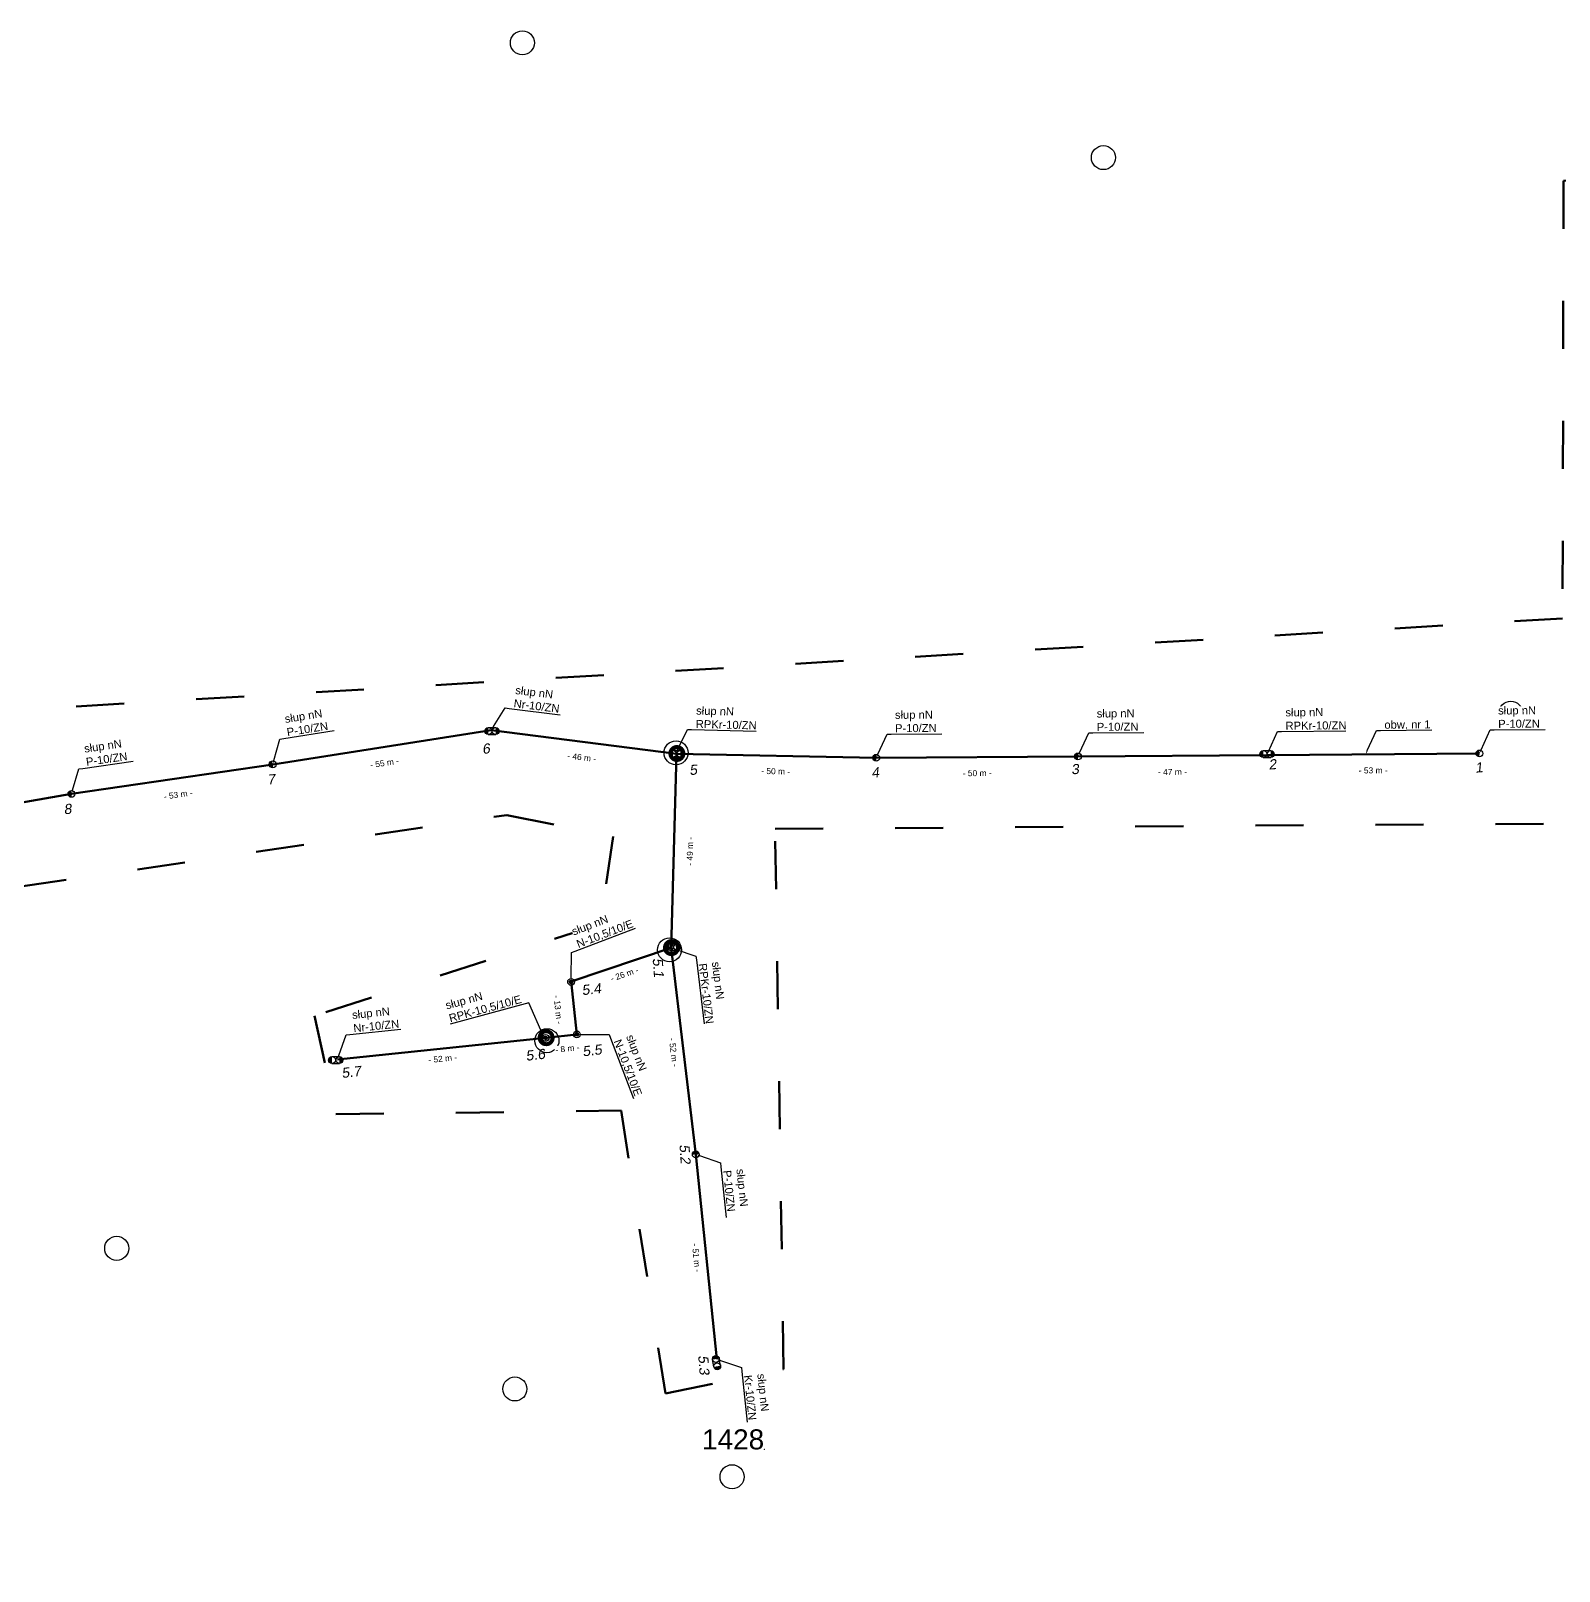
# Model space of a CAD drawing. Header units: metres. Extents: x 5772289 to 7530543, y 5762751 to 5793884.
# Drawn here: x 7526181 to 7526562.9, y 5786928.1 to 5787313.1 of the extents above; entities that cross this region are included whole.
import ezdxf
from ezdxf import colors
from ezdxf.entities.mleader import LeaderData, LeaderLine
from ezdxf.enums import TextEntityAlignment as Align
from ezdxf.math import Vec2, Vec3

# ---------------------------------------------------------------- set-up
doc = ezdxf.new("R2010")
doc.units = ezdxf.units.M
doc.linetypes.add('GCAD_ISO03W100', pattern=[30, 12, -18])
for name, color, linetype, lineweight in [('!tele', 30, 'Continuous', 50), ('!trafo', 6, 'GCAD_ISO03W100', 50), ('00_Mufa', 3, 'Continuous', 30), ('_numery', 7, 'Continuous', 40), ('trafo otwock2|Survey_Point_Text_Name', 7, 'Continuous', 0)]:
    doc.layers.add(name, color=color, linetype=linetype, lineweight=lineweight)
for name, color, linetype in [('_MM mufy', 3, 'Continuous'), ('_MM opisy', 7, 'Continuous'), ('_MM slupy', 5, 'Continuous'), ('DIM', 7, 'Continuous')]:
    doc.layers.add(name, color=color, linetype=linetype)
doc.styles.get("Standard").update_dxf_attribs({"font": 'arial.ttf'})
doc.dimstyles.new('opis linie', dxfattribs={"dimtxt": 1.5, "dimasz": 0.18, "dimexe": 0.18, "dimexo": 0.0625, "dimgap": 2.5, "dimtad": 4, "dimdec": 0, "dimzin": 0, "dimdsep": 46, "dimtxsty": 'Standard', "dimcen": 0.09, "dimse1": 1, "dimse2": 1, "dimsd1": 1, "dimsd2": 1, "dimclrt": 256, "dimadec": 0, "dimazin": 0, "dimtfac": 1, "dimtdec": 0, "dimtofl": 0, "dimtmove": 0, "dimatfit": 3, "dimfxl": 1, "dimtfill": 1, "dimtolj": 1, "dimtzin": 0, "dimarcsym": 0})

# ---------------------------------------------------------------- blocks, each defined once
blk = doc.blocks.new('ZN')
at = {"layer": '_MM slupy', "transparency": 33554687}
h = blk.add_hatch(color=256, dxfattribs=at)
h.dxf.hatch_style = 1
h.paths.add_polyline_path([(0, -0.86), (0, 0.86, 1)])
at = {"layer": '_MM slupy'}
blk.add_circle((0, 0), 0.857, dxfattribs=at)
blk = doc.blocks.new('trafo otwock2|NULL-flatten-1247')
at = {"color": 2, "linetype": 'Continuous', "lineweight": 0}
blk.add_point((0, 0), dxfattribs=at)
blk = doc.blocks.new('trafo otwock2-flatten-1')
at = {"layer": '!tele'}
blk.add_blockref('trafo otwock2|NULL-flatten-1247', (7526364.23029, 5786958.53159), dxfattribs=at)
at = {"layer": 'trafo otwock2|Survey_Point_Text_Name', "color": 3, "linetype": 'Continuous', "lineweight": 53}
blk.add_text('1428', height=5, dxfattribs=at).set_placement((7526364.23029, 5786958.53159), align=Align.RIGHT)
blk = doc.blocks.new('*D3119')
at = {"layer": 'DIM', "insert": (7526329.32, 5787077.28), "char_height": 1.5, "attachment_point": 5, "rotation": 18.6227, "bg_fill": 3, "box_fill_scale": 1.1, "bg_fill_color": 9, "bg_fill_true_color": 13158600, "bg_fill_transparency": 0}
blk.add_mtext('\\A1;- 26 m -', dxfattribs=at)
blk = doc.blocks.new('*D3120')
at = {"layer": 'DIM', "insert": (7526312.73, 5787068.44), "char_height": 1.5, "attachment_point": 5, "rotation": 276.0113, "bg_fill": 3, "box_fill_scale": 1.1, "bg_fill_color": 9, "bg_fill_true_color": 13158600, "bg_fill_transparency": 0}
blk.add_mtext('\\A1;- 13 m -', dxfattribs=at)
blk = doc.blocks.new('*D3121')
at = {"layer": 'DIM', "insert": (7526315.07, 5787058.7), "char_height": 1.5, "attachment_point": 5, "rotation": 6.641, "bg_fill": 3, "box_fill_scale": 1.1, "bg_fill_color": 9, "bg_fill_true_color": 13158600, "bg_fill_transparency": 0}
blk.add_mtext('\\A1;- 8 m -', dxfattribs=at)
blk = doc.blocks.new('*D3122')
at = {"layer": 'DIM', "insert": (7526283.91, 5787056.18), "char_height": 1.5, "attachment_point": 5, "rotation": 5.8681, "bg_fill": 3, "box_fill_scale": 1.1, "bg_fill_color": 9, "bg_fill_true_color": 13158600, "bg_fill_transparency": 0}
blk.add_mtext('\\A1;- 52 m -', dxfattribs=at)
blk = doc.blocks.new('*D3123')
at = {"layer": 'DIM', "insert": (7526347.27, 5787006.43), "char_height": 1.5, "attachment_point": 5, "rotation": 275.8691, "bg_fill": 3, "box_fill_scale": 1.1, "bg_fill_color": 9, "bg_fill_true_color": 13158600, "bg_fill_transparency": 0}
blk.add_mtext('\\A1;- 51 m -', dxfattribs=at)
blk = doc.blocks.new('*D3124')
at = {"layer": 'DIM', "insert": (7526341.57, 5787057.77), "char_height": 1.5, "attachment_point": 5, "rotation": 276.7911, "bg_fill": 3, "box_fill_scale": 1.1, "bg_fill_color": 9, "bg_fill_true_color": 13158600, "bg_fill_transparency": 0}
blk.add_mtext('\\A1;- 52 m -', dxfattribs=at)
blk = doc.blocks.new('*D3125')
at = {"layer": 'DIM', "insert": (7526345.69, 5787108.02), "char_height": 1.5, "attachment_point": 5, "rotation": 88.3956, "bg_fill": 3, "box_fill_scale": 1.1, "bg_fill_color": 9, "bg_fill_true_color": 13158600, "bg_fill_transparency": 0}
blk.add_mtext('\\A1;- 49 m -', dxfattribs=at)
blk = doc.blocks.new('*D3130')
at = {"layer": 'DIM', "insert": (7526167.51, 5787114.18), "char_height": 1.5, "attachment_point": 5, "rotation": 9.8645, "bg_fill": 3, "box_fill_scale": 1.1, "bg_fill_color": 9, "bg_fill_true_color": 13158600, "bg_fill_transparency": 0}
blk.add_mtext('\\A1;- 49 m -', dxfattribs=at)
blk = doc.blocks.new('*D3131')
at = {"layer": 'DIM', "insert": (7526217.83, 5787122.18), "char_height": 1.5, "attachment_point": 5, "rotation": 8.2405, "bg_fill": 3, "box_fill_scale": 1.1, "bg_fill_color": 9, "bg_fill_true_color": 13158600, "bg_fill_transparency": 0}
blk.add_mtext('\\A1;- 53 m -', dxfattribs=at)
blk = doc.blocks.new('*D3132')
at = {"layer": 'DIM', "insert": (7526269.37, 5787130.08), "char_height": 1.5, "attachment_point": 5, "rotation": 8.9207, "bg_fill": 3, "box_fill_scale": 1.1, "bg_fill_color": 9, "bg_fill_true_color": 13158600, "bg_fill_transparency": 0}
blk.add_mtext('\\A1;- 55 m -', dxfattribs=at)
blk = doc.blocks.new('*D3133')
at = {"layer": 'DIM', "insert": (7526318.64, 5787131.5), "char_height": 1.5, "attachment_point": 5, "rotation": 352.9803, "bg_fill": 3, "box_fill_scale": 1.1, "bg_fill_color": 9, "bg_fill_true_color": 13158600, "bg_fill_transparency": 0}
blk.add_mtext('\\A1;- 46 m -', dxfattribs=at)
blk = doc.blocks.new('*D3134')
at = {"layer": 'DIM', "insert": (7526367.11, 5787128), "char_height": 1.5, "attachment_point": 5, "rotation": 358.5552, "bg_fill": 3, "box_fill_scale": 1.1, "bg_fill_color": 9, "bg_fill_true_color": 13158600, "bg_fill_transparency": 0}
blk.add_mtext('\\A1;- 50 m -', dxfattribs=at)
blk = doc.blocks.new('*D3135')
at = {"layer": 'DIM', "insert": (7526417.45, 5787127.54), "char_height": 1.5, "attachment_point": 5, "rotation": 0.3841, "bg_fill": 3, "box_fill_scale": 1.1, "bg_fill_color": 9, "bg_fill_true_color": 13158600, "bg_fill_transparency": 0}
blk.add_mtext('\\A1;- 50 m -', dxfattribs=at)
blk = doc.blocks.new('*D3136')
at = {"layer": 'DIM', "insert": (7526466.24, 5787127.87), "char_height": 1.5, "attachment_point": 5, "rotation": 0.3742, "bg_fill": 3, "box_fill_scale": 1.1, "bg_fill_color": 9, "bg_fill_true_color": 13158600, "bg_fill_transparency": 0}
blk.add_mtext('\\A1;- 47 m -', dxfattribs=at)
blk = doc.blocks.new('*D3137')
at = {"layer": 'DIM', "insert": (7526516.39, 5787128.23), "char_height": 1.5, "attachment_point": 5, "rotation": 0.4614, "bg_fill": 3, "box_fill_scale": 1.1, "bg_fill_color": 9, "bg_fill_true_color": 13158600, "bg_fill_transparency": 0}
blk.add_mtext('\\A1;- 53 m -', dxfattribs=at)
blk = doc.blocks.new('R')
at = {"layer": '_MM slupy', "transparency": 33554687}
h = blk.add_hatch(color=256, dxfattribs=at)
h.dxf.hatch_style = 1
h.paths.add_polyline_path([(-0.93, -0.86), (-0.93, 0.86, 1)])
h = blk.add_hatch(color=256, dxfattribs=at)
h.dxf.hatch_style = 1
h.paths.add_polyline_path([(0.93, 0.86), (0.93, -0.86, 1)])
at = {"layer": '_MM slupy'}
for points in [[(-0.93, 0.86), (0.93, 0.86)], [(-0.93, -0.86), (0.93, -0.86)]]:
    blk.add_lwpolyline(points, dxfattribs=at)
for centre in [(-0.93, 0), (0.93, 0)]:
    blk.add_circle(centre, 0.857, dxfattribs=at)
blk = doc.blocks.new('E')
at = {"layer": '_MM slupy'}
h = blk.add_hatch(color=256, dxfattribs=at)
h.dxf.hatch_style = 1
h.paths.add_polyline_path([(0.27, 0.37, 1), (-0.27, -0.37, 1)])
for radius in [0.857, 0.457]:
    blk.add_circle((0, 0), radius, dxfattribs=at)
blk = doc.blocks.new('mufa')
at = {"layer": '_MM mufy'}
h = blk.add_hatch(color=256, dxfattribs=at)
h.dxf.hatch_style = 1
h.paths.add_polyline_path([(2.15, 0.12, 1), (-2.1, -0.05, 1)])
h.paths.add_polyline_path([(-1.1, -0.01, -1), (1.15, 0.08, -1)], flags=16)
h.paths.add_polyline_path([(-0.83, 0, -1), (0.88, 0.07, -1)], flags=0)
blk = doc.blocks.new('q')
at = {"layer": '_MM slupy'}
blk.add_blockref('ZN', (0, 0), dxfattribs=at)
at = {"layer": '_MM opisy'}
ml = blk.add_multileader_mtext('Standard', dxfattribs=at)
ml.set_content('\\pxql;słup nN\\PP-10/ZN', color=256)
ml.set_leader_properties()
ml.build(insert=Vec2(0, 0))
ml.multileader.update_dxf_attribs({"has_text_frame": 1, "text_left_attachment_type": 5, "text_right_attachment_type": 5, "dogleg_length": 1, "arrow_head_size": 1})
ctx = ml.context
ctx.base_point, ctx.char_height, ctx.arrow_head_size, ctx.landing_gap_size, ctx.plane_origin = Vec3(3.75, 5.9), 2, 1, 1, Vec3(1.72, -1.42)
ctx.left_attachment, ctx.right_attachment = 5, 5
notes = []
notes.append((ctx, [(0, (1, 1, 0), (2.75, 5.9), (1, 0), 1, [(0, [(0, 0), (2.75, 5.9)], 0, [])])]))
ctx.mtext.insert, ctx.mtext.flow_direction = Vec3(4.75, 11.7), 5
ctx.mtext.has_bg_fill, ctx.mtext.bg_color, ctx.mtext.bg_scale_factor, ctx.mtext.bg_transparency, ctx.mtext.use_window_bg_color = 1, -1023410175, 1, 0, 1
for ctx, leaders in notes:
    for number, flags, end, landing, length, lines in leaders:
        leader = LeaderData()
        leader.index, (leader.has_last_leader_line, leader.has_dogleg_vector, leader.attachment_direction) = number, flags
        leader.last_leader_point, leader.dogleg_vector, leader.dogleg_length = Vec3(end), Vec3(landing), length
        for number, points, colour, breaks in lines:
            line = LeaderLine()
            line.index, line.vertices, line.color, line.breaks = number, Vec3.list(points), colors.encode_raw_color(colour), breaks
            leader.lines.append(line)
        ctx.leaders.append(leader)

msp = doc.modelspace()

# ---------------------------------------------------------------- linework, layer by layer
at = {"layer": '!tele'}
msp.add_lwpolyline([(7526257.62, 5787056.01), (7526309.69, 5787061.36), (7526317.42, 5787062.26), (7526316.03, 5787075.46), (7526341, 5787083.87)], dxfattribs=at)
at = {"layer": '!trafo'}
msp.add_lwpolyline([(7525815.72, 5787043.96), (7525887.16, 5787046.9), (7525883.11, 5787090.11), (7525970.2, 5787068.5), (7526299.95, 5787117.07), (7526326.53, 5787111.72), (7526323.27, 5787089.8), (7526251.91, 5787066.89), (7526257.22, 5787042.3), (7526328.46, 5787043.2), (7526339.54, 5786972.53), (7526369.07, 5786978.59), (7526366.96, 5787113.61), (7526585.2, 5787115.09), (7526616.93, 5786928.09), (7526679.04, 5786936.19), (7526635.16, 5787214.32), (7526904.13, 5787246.48), (7526896.99, 5787286.34), (7526563.96, 5787275.58), (7526563.71, 5787166.21), (7525958.83, 5787130.43), (7525802.21, 5787171.61)], close=True, dxfattribs=at)
at = {"layer": '00_Mufa'}
for centre in [(7526303.81, 5787310.09), (7526448.98, 5787281.39), (7526550.76, 5787142.54), (7526342.2, 5787132.64), (7526340.59, 5787083.39), (7526309.95, 5787060.68), (7526202.46, 5787008.78), (7526301.94, 5786973.63), (7526356.2, 5786951.69)]:
    msp.add_circle(centre, 3, dxfattribs=at)

# ---------------------------------------------------------------- next in the draw order: block references
for p, rotation in [((7526241.43, 5787129.75), 9.051899856600581), ((7526392.22, 5787131.38), 0.3841254249659654), ((7526442.63, 5787131.72), 0.3742307104484505), ((7526191.15, 5787122.37), 8.240522998164359), ((7526347.14, 5787032.27), 275.8690826842422)]:
    msp.add_blockref('q', p, dxfattribs=dict(rotation=rotation))

# ---------------------------------------------------------------- next in the draw order: linework, layer by layer
at = {"layer": '!tele'}
for points in [[(7525964.27, 5787091.38), (7526007.67, 5787096.52), (7526050.96, 5787102.45), (7526091.62, 5787108.01), (7526142.49, 5787113.91), (7526191.15, 5787122.37), (7526241.43, 5787129.75), (7526296.05, 5787138.33), (7526342.36, 5787132.39), (7526392.22, 5787131.38), (7526442.63, 5787131.72), (7526489.79, 5787132.03), (7526542.93, 5787132.46)], [(7526342.36, 5787132.39), (7526341, 5787083.87), (7526347.14, 5787032.27), (7526352.4, 5786981.1)]]:
    msp.add_lwpolyline(points, dxfattribs=at)

# ---------------------------------------------------------------- next in the draw order: block references
msp.add_blockref('trafo otwock2-flatten-1', (0, 0), dxfattribs=at)

# ---------------------------------------------------------------- next in the draw order: dimensions: what is measured, and where the dimension line sits
at = {"layer": 'DIM'}
for p1, p2, picture, middle in [((7526142.49, 5787113.91), (7526191.15, 5787122.37), '*D3130', (7526167.51, 5787114.18)), ((7526341, 5787083.87), (7526316.03, 5787075.46), '*D3119', (7526329.32, 5787077.28)), ((7526352.4, 5786981.1), (7526347.14, 5787032.27), '*D3123', (7526347.27, 5787006.43))]:
    dim = msp.add_aligned_dim(p1=p1, p2=p2, distance=-0.75, dimstyle='opis linie', override={"dimpost": '- <> m -'}, dxfattribs=at)
    dim.commit()
    dim.dimension.update_dxf_attribs({"geometry": picture, "text_midpoint": middle})

# ---------------------------------------------------------------- next in the draw order: dimensions: what is measured, and where the dimension line sits
for p1, p2, picture, middle in [((7526191.15, 5787122.37), (7526243.36, 5787129.93), '*D3131', (7526217.83, 5787122.18)), ((7526347.14, 5787032.27), (7526341, 5787083.87), '*D3124', (7526341.57, 5787057.77)), ((7526316.03, 5787075.46), (7526317.42, 5787062.26), '*D3120', (7526312.73, 5787068.44))]:
    dim = msp.add_aligned_dim(p1=p1, p2=p2, distance=-0.75, dimstyle='opis linie', override={"dimpost": '- <> m -'}, dxfattribs=at)
    dim.commit()
    dim.dimension.update_dxf_attribs({"geometry": picture, "text_midpoint": middle})

# ---------------------------------------------------------------- next in the draw order: leaders
at = {"layer": '_MM opisy'}
ml = msp.add_multileader_mtext('Standard', dxfattribs=at)
ml.set_content('\\pxql;słup nN\\PKr-10/ZN', color=256)
ml.set_leader_properties()
ml.build(insert=Vec2(0, 0))
ml.multileader.update_dxf_attribs({"has_text_frame": 1, "text_left_attachment_type": 5, "text_right_attachment_type": 5, "dogleg_length": 1, "arrow_head_size": 1})
ctx = ml.context
ctx.base_point, ctx.char_height, ctx.arrow_head_size, ctx.landing_gap_size, ctx.plane_origin, ctx.plane_x_axis, ctx.plane_y_axis = Vec3(7526358.66, 5786977.97), 2, 1, 1, Vec3(7526351.16, 5786979.25), Vec3(0.102256, -0.994758), Vec3(0.994758, 0.102256)
ctx.left_attachment, ctx.right_attachment = 5, 5
notes = []
notes.append((ctx, [(0, (1, 1, 0), (7526358.55, 5786978.96), (0.102256, -0.994758), 1, [(0, [(7526352.4, 5786981.1), (7526358.55, 5786978.96)], 0, [])])]))
ctx.mtext.insert, ctx.mtext.text_direction, ctx.mtext.flow_direction = Vec3(7526364.49, 5786977.56), Vec3(0.102256, -0.994758), 5
ctx.mtext.has_bg_fill, ctx.mtext.bg_color, ctx.mtext.bg_scale_factor, ctx.mtext.bg_transparency, ctx.mtext.use_window_bg_color = 1, -1023410175, 1, 0, 1
for ctx, leaders in notes:
    for number, flags, end, landing, length, lines in leaders:
        leader = LeaderData()
        leader.index, (leader.has_last_leader_line, leader.has_dogleg_vector, leader.attachment_direction) = number, flags
        leader.last_leader_point, leader.dogleg_vector, leader.dogleg_length = Vec3(end), Vec3(landing), length
        for number, points, colour, breaks in lines:
            line = LeaderLine()
            line.index, line.vertices, line.color, line.breaks = number, Vec3.list(points), colors.encode_raw_color(colour), breaks
            leader.lines.append(line)
        ctx.leaders.append(leader)

# ---------------------------------------------------------------- next in the draw order: block references
at = {"rotation": 100.3048464730143}
msp.add_blockref('R', (7526352.32, 5786980.21), dxfattribs=at)

# ---------------------------------------------------------------- next in the draw order: texts
at = {"layer": '_numery', "oblique": 10}
for s, rotation, p in [('8', 4.2057, (7526189.3, 5787117.27)), ('5.2', 274.2057, (7526343.04, 5787034.71)), ('5.3', 274.2057, (7526347.74, 5786981.99))]:
    msp.add_text(s, height=2.5, rotation=rotation, dxfattribs=at).set_placement(p)

# ---------------------------------------------------------------- next in the draw order: dimensions: what is measured, and where the dimension line sits
at = {"layer": 'DIM'}
for p1, p2, picture, middle in [((7526241.43, 5787129.75), (7526296.05, 5787138.33), '*D3132', (7526269.37, 5787130.08)), ((7526341, 5787083.87), (7526342.36, 5787132.39), '*D3125', (7526345.69, 5787108.02))]:
    dim = msp.add_aligned_dim(p1=p1, p2=p2, distance=-0.75, dimstyle='opis linie', override={"dimpost": '- <> m -'}, dxfattribs=at)
    dim.commit()
    dim.dimension.update_dxf_attribs({"geometry": picture, "text_midpoint": middle})
dim = msp.add_linear_dim(base=(7526309.69, 5787061.36), p1=(7526317.42, 5787062.26), p2=(7526309.69, 5787061.36), angle=186.641, dimstyle='opis linie', override={"dimpost": '- <> m -'}, dxfattribs=at)
dim.commit()
dim.dimension.update_dxf_attribs({"geometry": '*D3121', "text_midpoint": (7526314.69, 5787061.94), "dimtype": 161})

# ---------------------------------------------------------------- next in the draw order: leaders
at = {"layer": '_MM opisy'}
ml = msp.add_multileader_mtext('Standard', dxfattribs=at)
ml.set_content('\\pxql;słup nN\\PN-10,5/10/E', color=256)
ml.set_leader_properties()
ml.build(insert=Vec2(0, 0))
ml.multileader.update_dxf_attribs({"has_text_frame": 1, "text_left_attachment_type": 5, "text_right_attachment_type": 5, "dogleg_length": 1, "arrow_head_size": 1})
ctx = ml.context
ctx.base_point, ctx.char_height, ctx.arrow_head_size, ctx.landing_gap_size, ctx.plane_origin, ctx.plane_x_axis, ctx.plane_y_axis = Vec3(7526317.03, 5787083.05), 2, 1, 1, Vec3(7526318.11, 5787074.66), Vec3(0.933895, 0.357547), Vec3(-0.357547, 0.933895)
ctx.left_attachment, ctx.right_attachment = 5, 5
notes = []
notes.append((ctx, [(0, (1, 1, 0), (7526316.1, 5787082.7), (0.933895, 0.357547), 1, [(0, [(7526316, 5787075.37)], 0, [])])]))
ctx.mtext.insert, ctx.mtext.text_direction, ctx.mtext.flow_direction = Vec3(7526315.9, 5787088.8), Vec3(0.933895, 0.357547), 5
ctx.mtext.has_bg_fill, ctx.mtext.bg_color, ctx.mtext.bg_scale_factor, ctx.mtext.bg_transparency, ctx.mtext.use_window_bg_color = 1, -1023410175, 1, 0, 1
for ctx, leaders in notes:
    for number, flags, end, landing, length, lines in leaders:
        leader = LeaderData()
        leader.index, (leader.has_last_leader_line, leader.has_dogleg_vector, leader.attachment_direction) = number, flags
        leader.last_leader_point, leader.dogleg_vector, leader.dogleg_length = Vec3(end), Vec3(landing), length
        for number, points, colour, breaks in lines:
            line = LeaderLine()
            line.index, line.vertices, line.color, line.breaks = number, Vec3.list(points), colors.encode_raw_color(colour), breaks
            leader.lines.append(line)
        ctx.leaders.append(leader)

# ---------------------------------------------------------------- next in the draw order: block references
at = {"rotation": 20.94962665421231}
msp.add_blockref('E', (7526316, 5787075.37), dxfattribs=at)

# ---------------------------------------------------------------- next in the draw order: texts
at = {"layer": '_numery', "oblique": 10}
for s, rotation, p in [('7', 4.2057, (7526240.15, 5787124.68)), ('5.4', 6.5671, (7526318.78, 5787072.04))]:
    msp.add_text(s, height=2.5, rotation=rotation, dxfattribs=at).set_placement(p)

# ---------------------------------------------------------------- next in the draw order: dimensions: what is measured, and where the dimension line sits
at = {"layer": 'DIM'}
for p1, p2, picture, middle in [((7526296.05, 5787138.33), (7526342.2, 5787132.64), '*D3133', (7526318.64, 5787131.5)), ((7526309.69, 5787061.36), (7526257.62, 5787056.01), '*D3122', (7526283.91, 5787056.18))]:
    dim = msp.add_aligned_dim(p1=p1, p2=p2, distance=-0.75, dimstyle='opis linie', override={"dimpost": '- <> m -'}, dxfattribs=at)
    dim.commit()
    dim.dimension.update_dxf_attribs({"geometry": picture, "text_midpoint": middle})

# ---------------------------------------------------------------- next in the draw order: leaders
at = {"layer": '_MM opisy'}
ml = msp.add_multileader_mtext('Standard', dxfattribs=at)
ml.set_content('\\pxql;słup nN\\PRPKr-10/ZN', color=256)
ml.set_leader_properties()
ml.build(insert=Vec2(0, 0))
ml.multileader.update_dxf_attribs({"has_text_frame": 1, "text_left_attachment_type": 5, "text_right_attachment_type": 5, "dogleg_length": 1, "arrow_head_size": 1})
ctx = ml.context
ctx.base_point, ctx.char_height, ctx.arrow_head_size, ctx.landing_gap_size, ctx.plane_origin, ctx.plane_x_axis, ctx.plane_y_axis = Vec3(7526347.3, 5787080.84), 2, 1, 1, Vec3(7526339.79, 5787082), Vec3(0.118249, -0.992984), Vec3(0.992984, 0.118249)
ctx.left_attachment, ctx.right_attachment = 5, 5
notes = []
notes.append((ctx, [(0, (1, 1, 0), (7526347.18, 5787081.84), (0.118249, -0.992984), 1, [(0, [(7526341, 5787083.87), (7526347.18, 5787081.84)], 0, [])])]))
ctx.mtext.insert, ctx.mtext.text_direction, ctx.mtext.flow_direction = Vec3(7526353.15, 5787080.53), Vec3(0.118249, -0.992984), 5
ctx.mtext.has_bg_fill, ctx.mtext.bg_color, ctx.mtext.bg_scale_factor, ctx.mtext.bg_transparency, ctx.mtext.use_window_bg_color = 1, -1023410175, 1, 0, 1
ml = msp.add_multileader_mtext('Standard', dxfattribs=at)
ml.set_content('\\pxql;słup nN\\PN-10,5/10/E', color=256)
ml.set_leader_properties()
ml.build(insert=Vec2(0, 0))
ml.multileader.update_dxf_attribs({"has_text_frame": 1, "text_left_attachment_type": 5, "text_right_attachment_type": 5, "dogleg_length": 1, "arrow_head_size": 1})
ctx = ml.context
ctx.base_point, ctx.char_height, ctx.arrow_head_size, ctx.landing_gap_size, ctx.plane_origin, ctx.plane_x_axis, ctx.plane_y_axis = Vec3(7526325.83, 5787061.31), 2, 1, 1, Vec3(7526317.44, 5787060.23), Vec3(0.35751, -0.933909), Vec3(0.933909, 0.35751)
ctx.left_attachment, ctx.right_attachment = 5, 5
notes.append((ctx, [(0, (1, 1, 0), (7526325.47, 5787062.25), (0.35751, -0.933909), 1, [(0, [(7526317.42, 5787062.26)], 0, [])])]))
ctx.mtext.insert, ctx.mtext.text_direction, ctx.mtext.flow_direction = Vec3(7526331.57, 5787062.44), Vec3(0.35751, -0.933909), 5
ctx.mtext.has_bg_fill, ctx.mtext.bg_color, ctx.mtext.bg_scale_factor, ctx.mtext.bg_transparency, ctx.mtext.use_window_bg_color = 1, -1023410175, 1, 0, 1
for ctx, leaders in notes:
    for number, flags, end, landing, length, lines in leaders:
        leader = LeaderData()
        leader.index, (leader.has_last_leader_line, leader.has_dogleg_vector, leader.attachment_direction) = number, flags
        leader.last_leader_point, leader.dogleg_vector, leader.dogleg_length = Vec3(end), Vec3(landing), length
        for number, points, colour, breaks in lines:
            line = LeaderLine()
            line.index, line.vertices, line.color, line.breaks = number, Vec3.list(points), colors.encode_raw_color(colour), breaks
            leader.lines.append(line)
        ctx.leaders.append(leader)

# ---------------------------------------------------------------- next in the draw order: block references
at = {"color": 5, "lineweight": 70}
msp.add_blockref('mufa', (7526341.04, 5787083.9), dxfattribs=at)
msp.add_blockref('R', (7526341.56, 5787084.06))
at = {"rotation": 290.9473572049485}
msp.add_blockref('E', (7526317.42, 5787062.26), dxfattribs=at)

# ---------------------------------------------------------------- next in the draw order: texts
at = {"layer": '_numery', "oblique": 10}
for s, rotation, p in [('6', 4.2057, (7526293.84, 5787132.36)), ('5.1', 274.2057, (7526336.36, 5787081.27)), ('5.6', 6.5671, (7526304.78, 5787055.64)), ('5.5', 6.5671, (7526318.95, 5787056.74))]:
    msp.add_text(s, height=2.5, rotation=rotation, dxfattribs=at).set_placement(p)

# ---------------------------------------------------------------- next in the draw order: dimensions: what is measured, and where the dimension line sits
at = {"layer": 'DIM'}
dim = msp.add_aligned_dim(p1=(7526342.2, 5787132.64), p2=(7526392.22, 5787131.38), distance=-0.75, dimstyle='opis linie', override={"dimpost": '- <> m -'}, dxfattribs=at)
dim.commit()
dim.dimension.update_dxf_attribs({"geometry": '*D3134', "text_midpoint": (7526367.11, 5787128)})

# ---------------------------------------------------------------- next in the draw order: leaders
at = {"layer": '_MM opisy'}
ml = msp.add_multileader_mtext('Standard', dxfattribs=at)
ml.set_content('\\pxql;słup nN\\PNr-10/ZN', color=256)
ml.set_leader_properties()
ml.build(insert=Vec2(0, 0))
ml.multileader.update_dxf_attribs({"has_text_frame": 1, "text_left_attachment_type": 5, "text_right_attachment_type": 5, "dogleg_length": 1, "arrow_head_size": 1})
ctx = ml.context
ctx.base_point, ctx.char_height, ctx.arrow_head_size, ctx.landing_gap_size, ctx.plane_origin, ctx.plane_x_axis, ctx.plane_y_axis = Vec3(7526300.5, 5787143.72), 2, 1, 1, Vec3(7526297.58, 5787136.71), Vec3(0.992504, -0.122211), Vec3(0.122211, 0.992504)
ctx.left_attachment, ctx.right_attachment = 5, 5
notes = []
notes.append((ctx, [(0, (1, 1, 0), (7526299.51, 5787143.85), (0.992504, -0.122211), 1, [(0, [(7526296.05, 5787138.33), (7526299.51, 5787143.85)], 0, [])])]))
ctx.mtext.insert, ctx.mtext.text_direction, ctx.mtext.flow_direction = Vec3(7526302.2, 5787149.33), Vec3(0.992504, -0.122211), 5
ctx.mtext.has_bg_fill, ctx.mtext.bg_color, ctx.mtext.bg_scale_factor, ctx.mtext.bg_transparency, ctx.mtext.use_window_bg_color = 1, -1023410175, 1, 0, 1
ml = msp.add_multileader_mtext('Standard', dxfattribs=at)
ml.set_content('\\pxql;słup nN\\PRPK-10,5/10/E', color=256)
ml.set_leader_properties()
ml.build(insert=Vec2(0, 0))
ml.multileader.update_dxf_attribs({"has_text_frame": 1, "text_left_attachment_type": 5, "text_right_attachment_type": 5, "dogleg_length": 1, "arrow_head_size": 1})
ctx = ml.context
ctx.base_point, ctx.char_height, ctx.arrow_head_size, ctx.landing_gap_size, ctx.plane_origin, ctx.plane_x_axis, ctx.plane_y_axis = Vec3(7526284.95, 5787064.58, 118.51), 2, 1, 1, Vec3(7526311.45, 5787060.87, 118.51), Vec3(0.964672, 0.263454), Vec3(-0.263454, 0.964672)
ctx.left_attachment, ctx.right_attachment = 5, 5
notes.append((ctx, [(0, (1, 1, 0), (7526305.47, 5787070.18, 118.51), (-0.964672, -0.263454), 1, [(0, [(7526309.43, 5787061.05, 118.51)], 0, [])])]))
ctx.mtext.insert, ctx.mtext.text_direction, ctx.mtext.flow_direction = Vec3(7526284.39, 5787070.41, 118.51), Vec3(0.964672, 0.263454), 5
ctx.mtext.has_bg_fill, ctx.mtext.bg_color, ctx.mtext.bg_scale_factor, ctx.mtext.bg_transparency, ctx.mtext.use_window_bg_color = 1, -1023410175, 1, 0, 1
ml = msp.add_multileader_mtext('Standard', dxfattribs=at)
ml.set_content('\\pxql;słup nN\\PNr-10/ZN', color=256)
ml.set_leader_properties()
ml.build(insert=Vec2(0, 0))
ml.multileader.update_dxf_attribs({"has_text_frame": 1, "text_left_attachment_type": 5, "text_right_attachment_type": 5, "dogleg_length": 1, "arrow_head_size": 1})
ctx = ml.context
ctx.base_point, ctx.char_height, ctx.arrow_head_size, ctx.landing_gap_size, ctx.plane_origin, ctx.plane_x_axis, ctx.plane_y_axis = Vec3(7526260.75, 5787062.26), 2, 1, 1, Vec3(7526259.47, 5787054.77), Vec3(0.99476, 0.102238), Vec3(-0.102238, 0.99476)
ctx.left_attachment, ctx.right_attachment = 5, 5
notes.append((ctx, [(0, (1, 1, 0), (7526259.75, 5787062.16), (0.99476, 0.102238), 1, [(0, [(7526257.62, 5787056.01), (7526259.75, 5787062.16)], 0, [])])]))
ctx.mtext.insert, ctx.mtext.text_direction, ctx.mtext.flow_direction = Vec3(7526261.15, 5787068.1), Vec3(0.99476, 0.102238), 5
ctx.mtext.has_bg_fill, ctx.mtext.bg_color, ctx.mtext.bg_scale_factor, ctx.mtext.bg_transparency, ctx.mtext.use_window_bg_color = 1, -1023410175, 1, 0, 1
for ctx, leaders in notes:
    for number, flags, end, landing, length, lines in leaders:
        leader = LeaderData()
        leader.index, (leader.has_last_leader_line, leader.has_dogleg_vector, leader.attachment_direction) = number, flags
        leader.last_leader_point, leader.dogleg_vector, leader.dogleg_length = Vec3(end), Vec3(landing), length
        for number, points, colour, breaks in lines:
            line = LeaderLine()
            line.index, line.vertices, line.color, line.breaks = number, Vec3.list(points), colors.encode_raw_color(colour), breaks
            leader.lines.append(line)
        ctx.leaders.append(leader)

# ---------------------------------------------------------------- next in the draw order: block references
for p in [(7526296.23, 5787138.08), (7526257.18, 5787055.83)]:
    msp.add_blockref('R', p)
at = {"color": 5, "lineweight": 70}
msp.add_blockref('mufa', (7526309.73, 5787061.39), dxfattribs=at)
at = {"rotation": 290.9473572049485}
msp.add_blockref('E', (7526309.63, 5787061.39, 118.51), dxfattribs=at)

# ---------------------------------------------------------------- next in the draw order: texts
at = {"layer": '_numery', "oblique": 10}
for s, rotation, p in [('5', 4.2057, (7526345.61, 5787127.06)), ('5.7', 6.5671, (7526258.77, 5787051.34))]:
    msp.add_text(s, height=2.5, rotation=rotation, dxfattribs=at).set_placement(p)

# ---------------------------------------------------------------- next in the draw order: dimensions: what is measured, and where the dimension line sits
at = {"layer": 'DIM'}
dim = msp.add_aligned_dim(p1=(7526392.22, 5787131.38), p2=(7526442.63, 5787131.72), distance=-0.75, dimstyle='opis linie', override={"dimpost": '- <> m -'}, dxfattribs=at)
dim.commit()
dim.dimension.update_dxf_attribs({"geometry": '*D3135', "text_midpoint": (7526417.45, 5787127.54)})

# ---------------------------------------------------------------- next in the draw order: leaders
at = {"layer": '_MM opisy'}
ml = msp.add_multileader_mtext('Standard', dxfattribs=at)
ml.set_content('\\pxql;słup nN\\PRPKr-10/ZN', color=256)
ml.set_leader_properties()
ml.build(insert=Vec2(0, 0))
ml.multileader.update_dxf_attribs({"has_text_frame": 1, "text_left_attachment_type": 5, "text_right_attachment_type": 5, "dogleg_length": 1, "arrow_head_size": 1})
ctx = ml.context
ctx.base_point, ctx.char_height, ctx.arrow_head_size, ctx.landing_gap_size, ctx.plane_origin, ctx.plane_x_axis, ctx.plane_y_axis = Vec3(7526346.1, 5787138.45), 2, 1, 1, Vec3(7526343.88, 5787131.18), Vec3(0.999682, -0.025214), Vec3(0.025214, 0.999682)
ctx.left_attachment, ctx.right_attachment = 5, 5
notes = []
notes.append((ctx, [(0, (1, 1, 0), (7526345.1, 5787138.47), (0.999682, -0.025214), 1, [(0, [(7526342.2, 5787132.64), (7526345.1, 5787138.47)], 0, [])])]))
ctx.mtext.insert, ctx.mtext.text_direction, ctx.mtext.flow_direction = Vec3(7526347.25, 5787144.19), Vec3(0.999682, -0.025214), 5
ctx.mtext.has_bg_fill, ctx.mtext.bg_color, ctx.mtext.bg_scale_factor, ctx.mtext.bg_transparency, ctx.mtext.use_window_bg_color = 1, -1023410175, 1, 0, 1
for ctx, leaders in notes:
    for number, flags, end, landing, length, lines in leaders:
        leader = LeaderData()
        leader.index, (leader.has_last_leader_line, leader.has_dogleg_vector, leader.attachment_direction) = number, flags
        leader.last_leader_point, leader.dogleg_vector, leader.dogleg_length = Vec3(end), Vec3(landing), length
        for number, points, colour, breaks in lines:
            line = LeaderLine()
            line.index, line.vertices, line.color, line.breaks = number, Vec3.list(points), colors.encode_raw_color(colour), breaks
            leader.lines.append(line)
        ctx.leaders.append(leader)

# ---------------------------------------------------------------- next in the draw order: block references
at = {"color": 5, "lineweight": 70}
msp.add_blockref('mufa', (7526342.39, 5787132.42), dxfattribs=at)
msp.add_blockref('R', (7526342.36, 5787132.39))

# ---------------------------------------------------------------- next in the draw order: texts
at = {"layer": '_numery', "oblique": 10}
msp.add_text('4', height=2.5, rotation=4.2057, dxfattribs=at).set_placement((7526391.07, 5787126.42))

# ---------------------------------------------------------------- next in the draw order: dimensions: what is measured, and where the dimension line sits
at = {"layer": 'DIM'}
dim = msp.add_aligned_dim(p1=(7526442.63, 5787131.72), p2=(7526489.79, 5787132.03), distance=-0.75, dimstyle='opis linie', override={"dimpost": '- <> m -'}, dxfattribs=at)
dim.commit()
dim.dimension.update_dxf_attribs({"geometry": '*D3136', "text_midpoint": (7526466.24, 5787127.87)})

# ---------------------------------------------------------------- next in the draw order: texts
at = {"layer": '_numery', "oblique": 10}
msp.add_text('3', height=2.5, rotation=4.2057, dxfattribs=at).set_placement((7526441.01, 5787127.24))

# ---------------------------------------------------------------- next in the draw order: dimensions: what is measured, and where the dimension line sits
at = {"layer": 'DIM'}
dim = msp.add_aligned_dim(p1=(7526489.79, 5787132.03), p2=(7526542.93, 5787132.46), distance=-0.75, dimstyle='opis linie', override={"dimpost": '- <> m -'}, dxfattribs=at)
dim.commit()
dim.dimension.update_dxf_attribs({"geometry": '*D3137', "text_midpoint": (7526516.39, 5787128.23)})

# ---------------------------------------------------------------- next in the draw order: block references
at = {"layer": '_MM slupy', "rotation": 0.4614180733621759}
msp.add_blockref('ZN', (7526542.93, 5787132.46), dxfattribs=at)

# ---------------------------------------------------------------- next in the draw order: texts
at = {"layer": '_numery', "oblique": 10}
msp.add_text('1', height=2.5, rotation=4.2057, dxfattribs=at).set_placement((7526541.92, 5787127.66))

# ---------------------------------------------------------------- next in the draw order: leaders
at = {"layer": '_MM opisy'}
ml = msp.add_multileader_mtext('Standard', dxfattribs=at)
ml.set_content('\\pxql;słup nN\\PRPKr-10/ZN', color=256)
ml.set_leader_properties()
ml.build(insert=Vec2(0, 0))
ml.multileader.update_dxf_attribs({"has_text_frame": 1, "text_left_attachment_type": 5, "text_right_attachment_type": 5, "dogleg_length": 1, "arrow_head_size": 1})
ctx = ml.context
ctx.base_point, ctx.char_height, ctx.arrow_head_size, ctx.landing_gap_size, ctx.plane_origin, ctx.plane_x_axis, ctx.plane_y_axis = Vec3(7526493.5, 5787137.96), 2, 1, 1, Vec3(7526491.52, 5787130.62), Vec3(0.999968, 0.008053), Vec3(-0.008053, 0.999968)
ctx.left_attachment, ctx.right_attachment = 5, 5
notes = []
notes.append((ctx, [(0, (1, 1, 0), (7526492.5, 5787137.95), (0.999968, 0.008053), 1, [(0, [(7526489.79, 5787132.03), (7526492.5, 5787137.95)], 0, [])])]))
ctx.mtext.insert, ctx.mtext.text_direction, ctx.mtext.flow_direction = Vec3(7526494.45, 5787143.73), Vec3(0.999968, 0.008053), 5
ctx.mtext.has_bg_fill, ctx.mtext.bg_color, ctx.mtext.bg_scale_factor, ctx.mtext.bg_transparency, ctx.mtext.use_window_bg_color = 1, -1023410175, 1, 0, 1
at = {"layer": '_MM opisy', "color": 1}
ml = msp.add_multileader_mtext('Standard', dxfattribs=at)
ml.set_content('\\pxql;obw. nr 1', color=256)
ml.set_leader_properties()
ml.build(insert=Vec2(0, 0))
ml.multileader.update_dxf_attribs({"has_text_frame": 1, "text_left_attachment_type": 5, "text_right_attachment_type": 5, "dogleg_length": 1, "arrow_head_size": 1})
ctx = ml.context
ctx.base_point, ctx.char_height, ctx.arrow_head_size, ctx.landing_gap_size, ctx.plane_origin, ctx.plane_x_axis, ctx.plane_y_axis = Vec3(7526518.19, 5787138.24), 2, 1, 1, Vec3(7526516.22, 5787130.87), Vec3(0.999968, 0.008053), Vec3(-0.008053, 0.999968)
ctx.left_attachment, ctx.right_attachment = 5, 5
notes.append((ctx, [(0, (1, 1, 0), (7526517.19, 5787138.23), (0.999968, 0.008053), 1, [(0, [(7526514.49, 5787132.27), (7526517.2, 5787138.2)], 0, [])])]))
ctx.mtext.insert, ctx.mtext.text_direction, ctx.mtext.flow_direction = Vec3(7526519.18, 5787140.65), Vec3(0.999968, 0.008053), 5
ctx.mtext.has_bg_fill, ctx.mtext.bg_color, ctx.mtext.bg_scale_factor, ctx.mtext.bg_transparency, ctx.mtext.use_window_bg_color = 1, -1023410175, 1, 0, 1
for ctx, leaders in notes:
    for number, flags, end, landing, length, lines in leaders:
        leader = LeaderData()
        leader.index, (leader.has_last_leader_line, leader.has_dogleg_vector, leader.attachment_direction) = number, flags
        leader.last_leader_point, leader.dogleg_vector, leader.dogleg_length = Vec3(end), Vec3(landing), length
        for number, points, colour, breaks in lines:
            line = LeaderLine()
            line.index, line.vertices, line.color, line.breaks = number, Vec3.list(points), colors.encode_raw_color(colour), breaks
            leader.lines.append(line)
        ctx.leaders.append(leader)

# ---------------------------------------------------------------- next in the draw order: block references
msp.add_blockref('R', (7526489.85, 5787132.31))

# ---------------------------------------------------------------- next in the draw order: texts
at = {"layer": '_numery', "oblique": 10}
msp.add_text('2', height=2.5, rotation=4.2057, dxfattribs=at).set_placement((7526490.31, 5787128.43))

# ---------------------------------------------------------------- next in the draw order: leaders
at = {"layer": '_MM opisy'}
ml = msp.add_multileader_mtext('Standard', dxfattribs=at)
ml.set_content('\\pxql;słup nN\\PP-10/ZN', color=256)
ml.set_leader_properties()
ml.build(insert=Vec2(0, 0))
ml.multileader.update_dxf_attribs({"has_text_frame": 1, "text_left_attachment_type": 5, "text_right_attachment_type": 5, "dogleg_length": 1, "arrow_head_size": 1})
ctx = ml.context
ctx.base_point, ctx.char_height, ctx.arrow_head_size, ctx.landing_gap_size, ctx.plane_origin, ctx.plane_x_axis, ctx.plane_y_axis = Vec3(7526546.64, 5787138.39), 2, 1, 1, Vec3(7526544.66, 5787131.05), Vec3(0.999968, 0.008053), Vec3(-0.008053, 0.999968)
ctx.left_attachment, ctx.right_attachment = 5, 5
notes = []
notes.append((ctx, [(0, (1, 1, 0), (7526545.64, 5787138.38), (0.999968, 0.008053), 1, [(0, [(7526542.93, 5787132.46), (7526545.64, 5787138.38)], 0, [])])]))
ctx.mtext.insert, ctx.mtext.text_direction, ctx.mtext.flow_direction = Vec3(7526547.59, 5787144.2), Vec3(0.999968, 0.008053), 5
ctx.mtext.has_bg_fill, ctx.mtext.bg_color, ctx.mtext.bg_scale_factor, ctx.mtext.bg_transparency, ctx.mtext.use_window_bg_color = 1, -1023410175, 1, 0, 1
for ctx, leaders in notes:
    for number, flags, end, landing, length, lines in leaders:
        leader = LeaderData()
        leader.index, (leader.has_last_leader_line, leader.has_dogleg_vector, leader.attachment_direction) = number, flags
        leader.last_leader_point, leader.dogleg_vector, leader.dogleg_length = Vec3(end), Vec3(landing), length
        for number, points, colour, breaks in lines:
            line = LeaderLine()
            line.index, line.vertices, line.color, line.breaks = number, Vec3.list(points), colors.encode_raw_color(colour), breaks
            leader.lines.append(line)
        ctx.leaders.append(leader)

doc.saveas('drawing.dxf')
